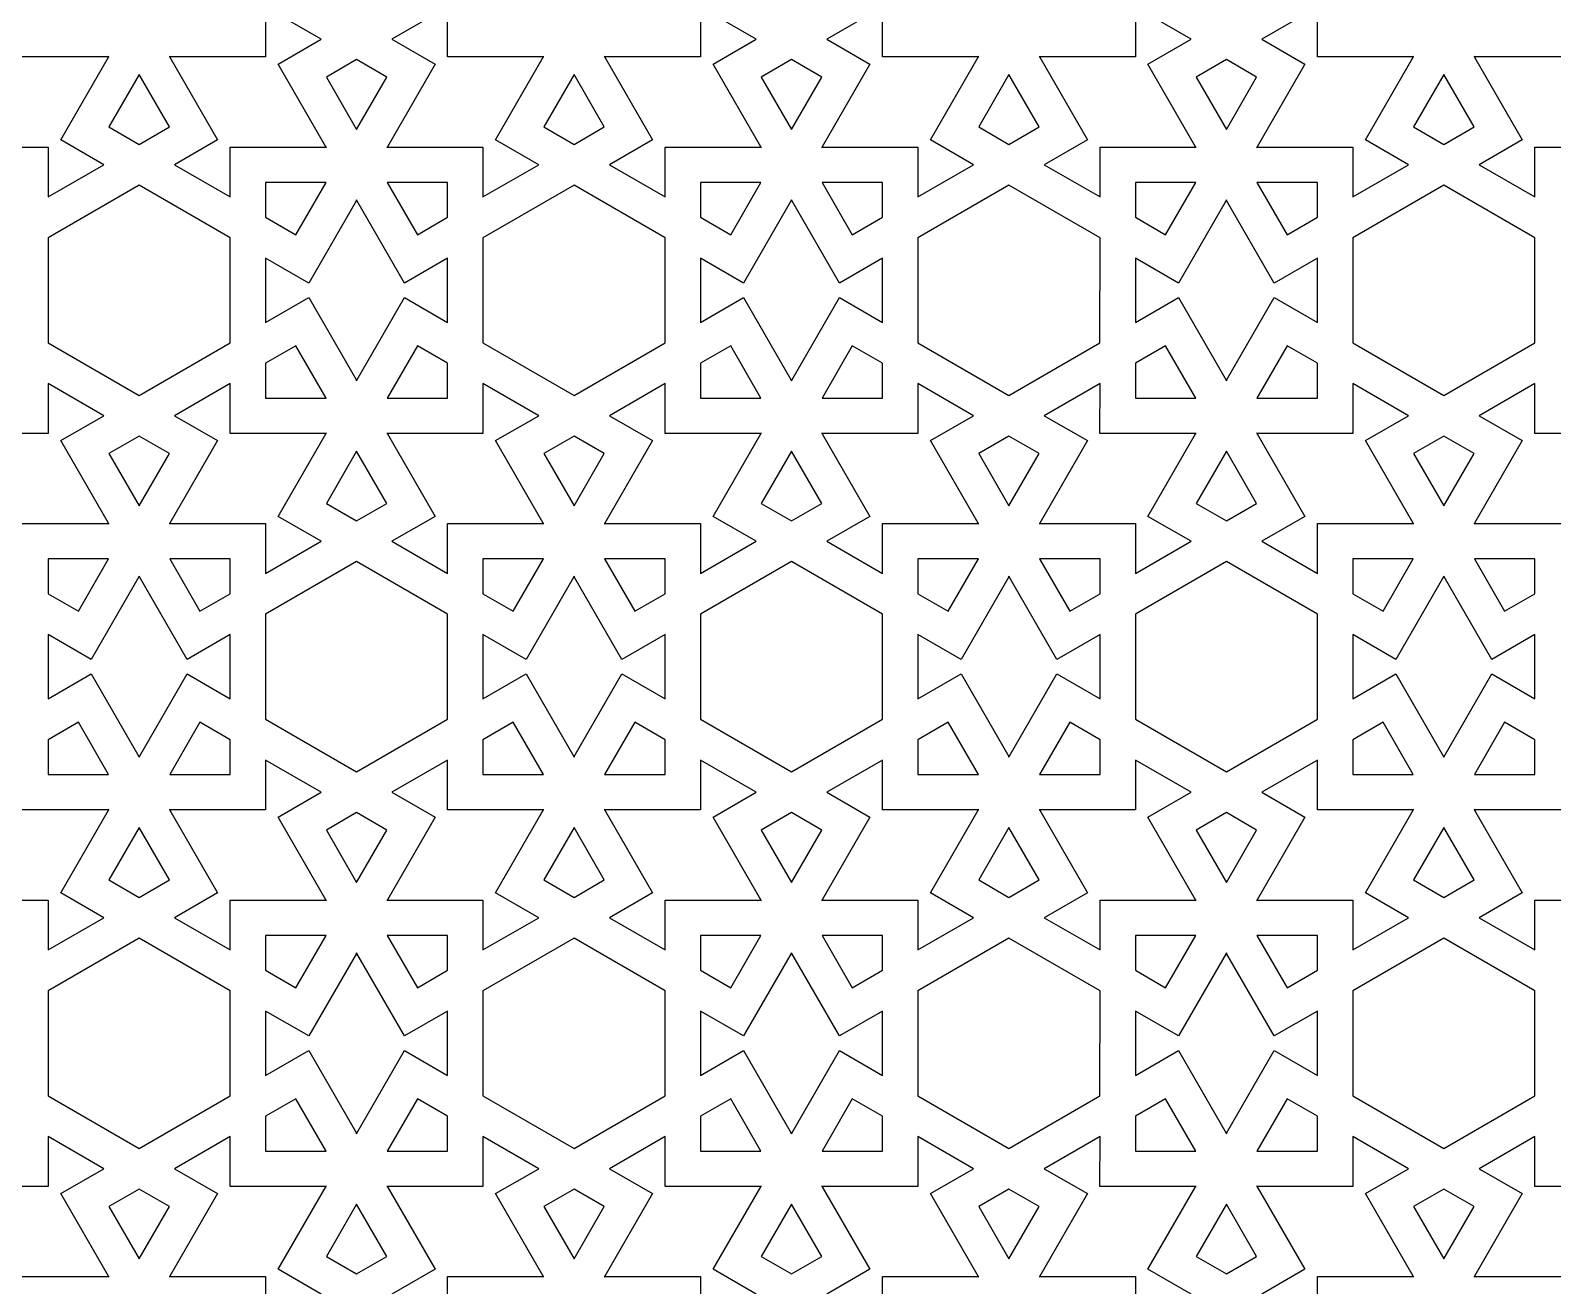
# Model space of a CAD drawing. Header units: metres. Extents: x -128 to 138, y -11 to 215.
# Drawn here: x -64 to 4.9, y 91.3 to 148.2 of the extents above; entities that cross this region are included whole.
import ezdxf

# ---------------------------------------------------------------- set-up
doc = ezdxf.new("R2010")
doc.units = ezdxf.units.M

msp = doc.modelspace()

# ---------------------------------------------------------------- linework, layer by layer
for p, q in [((-50.8302, 147.8), (-53.3532, 149.257)), ((-53.3532, 149.257), (-53.3532, 147)), ((-45.1072, 149.257), (-47.6302, 147.8)), ((-45.1072, 147), (-45.1072, 149.257)), ((-31.1381, 147.8), (-33.6611, 149.257)), ((-33.6611, 149.257), (-33.6611, 147)), ((-25.4151, 149.257), (-27.9381, 147.8)), ((-25.4151, 147), (-25.4151, 149.257)), ((-11.446, 147.8), (-13.969, 149.257)), ((-13.969, 149.257), (-13.969, 147)), ((-5.72299, 149.257), (-8.24602, 147.8)), ((-5.72301, 147), (-5.72299, 149.257)), ((-52.7845, 146.672), (-50.8302, 147.8)), ((-47.6302, 147.8), (-45.6759, 146.672)), ((-33.0924, 146.672), (-31.1381, 147.8)), ((-27.9381, 147.8), (-25.9838, 146.672)), ((-13.4003, 146.672), (-11.446, 147.8)), ((-8.24602, 147.8), (-6.2917, 146.672)), ((-60.4791, 147), (-64.7992, 147)), ((-62.6306, 143.244), (-60.4705, 146.985)), ((-60.4532, 147.015), (-60.4791, 147)), ((-60.4705, 146.985), (-60.4445, 147)), ((-60.4618, 147), (-60.4532, 147.015)), ((-60.4445, 147), (-60.4618, 147)), ((-57.6906, 147), (-57.7079, 147)), ((-57.7079, 147), (-57.682, 146.985)), ((-57.6733, 147), (-57.6993, 147.015)), ((-57.6993, 147.015), (-57.6906, 147)), ((-57.682, 146.985), (-55.5219, 143.244)), ((-53.3532, 147), (-57.6733, 147)), ((-49.2302, 146.876), (-50.5989, 146.086)), ((-47.8615, 146.086), (-49.2302, 146.876)), ((-40.787, 147), (-45.1072, 147)), ((-42.9385, 143.244), (-40.7784, 146.985)), ((-40.7611, 147.015), (-40.787, 147)), ((-40.7784, 146.985), (-40.7525, 147)), ((-40.7698, 147), (-40.7611, 147.015)), ((-40.7525, 147), (-40.7698, 147)), ((-37.9986, 147), (-38.0158, 147)), ((-38.0158, 147), (-37.9899, 146.985)), ((-37.9813, 147), (-38.0072, 147.015)), ((-38.0072, 147.015), (-37.9986, 147)), ((-37.9899, 146.985), (-35.8298, 143.244)), ((-33.6611, 147), (-37.9813, 147)), ((-29.5381, 146.876), (-30.9068, 146.086)), ((-28.1694, 146.086), (-29.5381, 146.876)), ((-21.095, 147), (-25.4151, 147)), ((-23.2464, 143.244), (-21.0863, 146.985)), ((-21.069, 147.015), (-21.095, 147)), ((-21.0863, 146.985), (-21.0604, 147)), ((-21.0777, 147), (-21.069, 147.015)), ((-21.0604, 147), (-21.0777, 147)), ((-18.3065, 147), (-18.3238, 147)), ((-18.3238, 147), (-18.2978, 146.985)), ((-18.2892, 147), (-18.3151, 147.015)), ((-18.3151, 147.015), (-18.3065, 147)), ((-18.2978, 146.985), (-16.1378, 143.244)), ((-13.969, 147), (-18.2892, 147)), ((-9.84601, 146.876), (-11.2147, 146.086)), ((-8.47734, 146.086), (-9.84601, 146.876)), ((-1.40288, 147), (-5.72301, 147)), ((-3.55431, 143.244), (-1.39424, 146.985)), ((-1.37695, 147.015), (-1.40288, 147)), ((-1.39424, 146.985), (-1.3683, 147)), ((-1.38559, 147), (-1.37695, 147.015)), ((-1.3683, 147), (-1.38559, 147)), ((1.3856, 147), (1.3683, 147)), ((1.3683, 147), (1.39427, 146.985)), ((1.40289, 147), (1.37697, 147.015)), ((1.37697, 147.015), (1.3856, 147)), ((1.39427, 146.985), (3.55431, 143.244)), ((5.72302, 147), (1.40289, 147)), ((-59.0762, 146.2), (-60.4449, 143.829)), ((-57.7076, 143.829), (-59.0762, 146.2)), ((-50.6245, 142.93), (-52.7845, 146.672)), ((-45.6759, 146.672), (-47.8359, 142.93)), ((-39.3841, 146.2), (-40.7528, 143.829)), ((-38.0155, 143.829), (-39.3841, 146.2)), ((-30.9324, 142.93), (-33.0924, 146.672)), ((-25.9838, 146.672), (-28.1438, 142.93)), ((-19.6921, 146.2), (-21.0608, 143.829)), ((-18.3234, 143.829), (-19.6921, 146.2)), ((-11.2403, 142.93), (-13.4003, 146.672)), ((-6.2917, 146.672), (-8.45175, 142.93)), ((0, 146.2), (-1.36868, 143.829)), ((1.36868, 143.829), (0, 146.2)), ((-50.5989, 146.086), (-49.2302, 143.715)), ((-49.2302, 143.715), (-47.8615, 146.086)), ((-30.9068, 146.086), (-29.5381, 143.715)), ((-29.5381, 143.715), (-28.1694, 146.086)), ((-11.2147, 146.086), (-9.84602, 143.715)), ((-9.84602, 143.715), (-8.47734, 146.086)), ((-60.4449, 143.829), (-59.0762, 143.039)), ((-59.0762, 143.039), (-57.7076, 143.829)), ((-40.7528, 143.829), (-39.3842, 143.039)), ((-39.3842, 143.039), (-38.0155, 143.829)), ((-21.0608, 143.829), (-19.6921, 143.039)), ((-19.6921, 143.039), (-18.3234, 143.829)), ((-1.36868, 143.829), (0, 143.039)), ((0, 143.039), (1.36868, 143.829)), ((-67.5194, 142.915), (-63.1992, 142.915)), ((-63.1992, 142.915), (-63.1992, 140.659)), ((-60.6762, 142.115), (-62.6306, 143.244)), ((-55.5219, 143.244), (-57.4762, 142.115)), ((-54.9532, 142.915), (-50.6331, 142.915)), ((-54.9532, 140.659), (-54.9532, 142.915)), ((-50.6331, 142.915), (-50.6071, 142.9)), ((-50.5985, 142.915), (-50.6245, 142.93)), ((-50.6071, 142.9), (-50.6158, 142.915)), ((-50.6158, 142.915), (-50.5985, 142.915)), ((-47.8359, 142.93), (-47.8619, 142.915)), ((-47.8619, 142.915), (-47.8446, 142.915)), ((-47.8446, 142.915), (-47.8532, 142.9)), ((-47.8532, 142.9), (-47.8273, 142.915)), ((-47.8273, 142.915), (-43.5072, 142.915)), ((-43.5072, 142.915), (-43.5072, 140.659)), ((-40.9842, 142.115), (-42.9385, 143.244)), ((-35.8298, 143.244), (-37.7841, 142.115)), ((-35.2611, 142.915), (-30.941, 142.915)), ((-35.2611, 140.659), (-35.2611, 142.915)), ((-30.941, 142.915), (-30.9151, 142.9)), ((-30.9064, 142.915), (-30.9324, 142.93)), ((-30.9151, 142.9), (-30.9237, 142.915)), ((-30.9237, 142.915), (-30.9064, 142.915)), ((-28.1438, 142.93), (-28.1698, 142.915)), ((-28.1698, 142.915), (-28.1525, 142.915)), ((-28.1525, 142.915), (-28.1611, 142.9)), ((-28.1611, 142.9), (-28.1352, 142.915)), ((-28.1352, 142.915), (-23.8151, 142.915)), ((-23.8151, 142.915), (-23.8151, 140.659)), ((-21.2921, 142.115), (-23.2464, 143.244)), ((-16.1378, 143.244), (-18.0921, 142.115)), ((-15.569, 142.915), (-11.2489, 142.915)), ((-15.569, 140.659), (-15.569, 142.915)), ((-11.2489, 142.915), (-11.223, 142.9)), ((-11.2143, 142.915), (-11.2403, 142.93)), ((-11.223, 142.9), (-11.2316, 142.915)), ((-11.2316, 142.915), (-11.2143, 142.915)), ((-8.45175, 142.93), (-8.47772, 142.915)), ((-8.47772, 142.915), (-8.46042, 142.915)), ((-8.46042, 142.915), (-8.46906, 142.9)), ((-8.46906, 142.9), (-8.44313, 142.915)), ((-8.44313, 142.915), (-4.12302, 142.915)), ((-4.12302, 142.915), (-4.12302, 140.659)), ((-1.59999, 142.115), (-3.55431, 143.244)), ((3.55431, 143.244), (1.59999, 142.115)), ((4.12302, 142.915), (8.44315, 142.915)), ((4.12302, 140.659), (4.12302, 142.915)), ((-63.1992, 140.659), (-60.6762, 142.115)), ((-57.4762, 142.115), (-54.9532, 140.659)), ((-43.5072, 140.659), (-40.9842, 142.115)), ((-37.7841, 142.115), (-35.2611, 140.659)), ((-23.8151, 140.659), (-21.2921, 142.115)), ((-18.0921, 142.115), (-15.569, 140.659)), ((-4.12302, 140.659), (-1.59999, 142.115)), ((1.59999, 142.115), (4.12302, 140.659)), ((-50.6158, 141.315), (-53.3532, 141.315)), ((-53.3532, 141.315), (-53.3532, 139.735)), ((-51.9845, 138.945), (-50.6158, 141.315)), ((-45.1072, 141.315), (-47.8445, 141.315)), ((-47.8445, 141.315), (-46.4759, 138.945)), ((-45.1072, 139.735), (-45.1072, 141.315)), ((-30.9238, 141.315), (-33.6611, 141.315)), ((-33.6611, 141.315), (-33.6611, 139.735)), ((-32.2924, 138.945), (-30.9238, 141.315)), ((-25.4151, 141.315), (-28.1525, 141.315)), ((-28.1525, 141.315), (-26.7838, 138.945)), ((-25.4151, 139.735), (-25.4151, 141.315)), ((-11.2317, 141.315), (-13.969, 141.315)), ((-13.969, 141.315), (-13.969, 139.735)), ((-12.6004, 138.945), (-11.2317, 141.315)), ((-5.72301, 141.315), (-8.46039, 141.315)), ((-8.46039, 141.315), (-7.09171, 138.945)), ((-5.72301, 139.735), (-5.72301, 141.315)), ((-59.0762, 141.192), (-63.1992, 138.811)), ((-54.9532, 138.811), (-59.0762, 141.192)), ((-39.3842, 141.192), (-43.5072, 138.811)), ((-35.2611, 138.811), (-39.3842, 141.192)), ((-19.6921, 141.192), (-23.8151, 138.811)), ((-15.569, 138.811), (-19.6921, 141.192)), ((0, 141.192), (-4.12302, 138.811)), ((4.12302, 138.811), (0, 141.192)), ((-49.2388, 140.5), (-51.3989, 136.759)), ((-49.2302, 140.515), (-49.2388, 140.53)), ((-49.2388, 140.53), (-49.2388, 140.5)), ((-49.2215, 140.53), (-49.2302, 140.515)), ((-49.2215, 140.5), (-49.2215, 140.53)), ((-47.0615, 136.759), (-49.2215, 140.5)), ((-29.5468, 140.5), (-31.7068, 136.759)), ((-29.5381, 140.515), (-29.5468, 140.53)), ((-29.5468, 140.53), (-29.5468, 140.5)), ((-29.5294, 140.53), (-29.5381, 140.515)), ((-29.5294, 140.5), (-29.5294, 140.53)), ((-27.3694, 136.759), (-29.5294, 140.5)), ((-9.85469, 140.5), (-12.0147, 136.759)), ((-9.84604, 140.515), (-9.85469, 140.53)), ((-9.85469, 140.53), (-9.85469, 140.5)), ((-9.83737, 140.53), (-9.84604, 140.515)), ((-9.83737, 140.5), (-9.83737, 140.53)), ((-7.67734, 136.759), (-9.83737, 140.5)), ((-53.3532, 139.735), (-51.9845, 138.945)), ((-46.4759, 138.945), (-45.1072, 139.735)), ((-33.6611, 139.735), (-32.2924, 138.945)), ((-26.7838, 138.945), (-25.4151, 139.735)), ((-13.969, 139.735), (-12.6004, 138.945)), ((-7.09171, 138.945), (-5.72301, 139.735)), ((-63.1992, 138.811), (-63.1993, 134.05)), ((-54.9532, 134.05), (-54.9532, 138.811)), ((-43.5072, 138.811), (-43.5072, 134.05)), ((-35.2611, 134.05), (-35.2611, 138.811)), ((-23.8151, 138.811), (-23.8151, 134.05)), ((-15.5691, 134.05), (-15.569, 138.811)), ((-4.12302, 138.811), (-4.12302, 134.05)), ((4.12302, 134.05), (4.12302, 138.811)), ((-51.3989, 136.759), (-53.3532, 137.887)), ((-53.3532, 137.887), (-53.3532, 134.974)), ((-45.1072, 137.887), (-47.0615, 136.759)), ((-45.1072, 134.974), (-45.1072, 137.887)), ((-31.7068, 136.759), (-33.6611, 137.887)), ((-33.6611, 137.887), (-33.6611, 134.974)), ((-25.4151, 137.887), (-27.3694, 136.759)), ((-25.4151, 134.974), (-25.4151, 137.887)), ((-12.0147, 136.759), (-13.9691, 137.887)), ((-13.9691, 137.887), (-13.969, 134.974)), ((-5.72302, 137.887), (-7.67734, 136.759)), ((-5.72301, 134.974), (-5.72302, 137.887)), ((-53.3532, 134.974), (-51.3989, 136.102)), ((-51.3989, 136.102), (-49.2388, 132.361)), ((-49.2215, 132.361), (-47.0615, 136.102)), ((-47.0615, 136.102), (-45.1072, 134.974)), ((-33.6611, 134.974), (-31.7068, 136.102)), ((-31.7068, 136.102), (-29.5468, 132.361)), ((-29.5295, 132.361), (-27.3694, 136.102)), ((-27.3694, 136.102), (-25.4151, 134.974)), ((-13.969, 134.974), (-12.0147, 136.102)), ((-12.0147, 136.102), (-9.85469, 132.361)), ((-9.83737, 132.361), (-7.67732, 136.102)), ((-7.67732, 136.102), (-5.72301, 134.974)), ((-63.1993, 134.05), (-59.0762, 131.67)), ((-59.0762, 131.67), (-54.9532, 134.05)), ((-51.9845, 133.917), (-53.3532, 133.127)), ((-50.6158, 131.546), (-51.9845, 133.917)), ((-46.4759, 133.917), (-47.8445, 131.546)), ((-45.1072, 133.127), (-46.4759, 133.917)), ((-43.5072, 134.05), (-39.3841, 131.67)), ((-39.3841, 131.67), (-35.2611, 134.05)), ((-32.2924, 133.917), (-33.6611, 133.127)), ((-30.9238, 131.546), (-32.2924, 133.917)), ((-26.7838, 133.917), (-28.1525, 131.546)), ((-25.4151, 133.127), (-26.7838, 133.917)), ((-23.8151, 134.05), (-19.6921, 131.67)), ((-19.6921, 131.67), (-15.5691, 134.05)), ((-12.6004, 133.917), (-13.9691, 133.127)), ((-11.2317, 131.546), (-12.6004, 133.917)), ((-7.09171, 133.917), (-8.46039, 131.546)), ((-5.72302, 133.127), (-7.09171, 133.917)), ((-4.12302, 134.05), (0, 131.67)), ((0, 131.67), (4.12302, 134.05)), ((-53.3532, 133.127), (-53.3532, 131.546)), ((-45.1072, 131.546), (-45.1072, 133.127)), ((-33.6611, 133.127), (-33.6611, 131.546)), ((-25.4151, 131.546), (-25.4151, 133.127)), ((-13.9691, 133.127), (-13.9691, 131.546)), ((-5.72302, 131.546), (-5.72302, 133.127)), ((-49.2388, 132.361), (-49.2388, 132.331)), ((-49.2388, 132.331), (-49.2302, 132.346)), ((-49.2302, 132.346), (-49.2215, 132.331)), ((-49.2215, 132.331), (-49.2215, 132.361)), ((-29.5468, 132.361), (-29.5468, 132.331)), ((-29.5468, 132.331), (-29.5381, 132.346)), ((-29.5381, 132.346), (-29.5295, 132.331)), ((-29.5295, 132.331), (-29.5295, 132.361)), ((-9.85469, 132.361), (-9.85469, 132.331)), ((-9.85469, 132.331), (-9.84602, 132.346)), ((-9.84602, 132.346), (-9.83737, 132.331)), ((-9.83737, 132.331), (-9.83737, 132.361)), ((-60.6762, 130.746), (-63.1993, 132.203)), ((-63.1993, 132.203), (-63.1993, 129.946)), ((-54.9532, 132.203), (-57.4762, 130.746)), ((-54.9532, 129.946), (-54.9532, 132.203)), ((-40.9841, 130.746), (-43.5072, 132.203)), ((-43.5072, 132.203), (-43.5072, 129.946)), ((-35.2611, 132.203), (-37.7841, 130.746)), ((-35.2611, 129.946), (-35.2611, 132.203)), ((-21.2921, 130.746), (-23.8151, 132.203)), ((-23.8151, 132.203), (-23.8151, 129.946)), ((-15.569, 132.203), (-18.0921, 130.746)), ((-15.5691, 129.946), (-15.569, 132.203)), ((-1.59999, 130.746), (-4.12302, 132.203)), ((-4.12302, 132.203), (-4.12302, 129.946)), ((4.12302, 132.203), (1.59999, 130.746)), ((4.12302, 129.946), (4.12302, 132.203)), ((-53.3532, 131.546), (-50.6158, 131.546)), ((-47.8445, 131.546), (-45.1072, 131.546)), ((-33.6611, 131.546), (-30.9238, 131.546)), ((-28.1525, 131.546), (-25.4151, 131.546)), ((-13.9691, 131.546), (-11.2317, 131.546)), ((-8.46039, 131.546), (-5.72302, 131.546)), ((-62.6306, 129.618), (-60.6762, 130.746)), ((-57.4762, 130.746), (-55.5219, 129.618)), ((-42.9385, 129.618), (-40.9841, 130.746)), ((-37.7841, 130.746), (-35.8298, 129.618)), ((-23.2464, 129.618), (-21.2921, 130.746)), ((-18.0921, 130.746), (-16.1378, 129.618)), ((-3.55431, 129.618), (-1.59999, 130.746)), ((1.59999, 130.746), (3.55431, 129.618)), ((-63.1993, 129.946), (-67.5194, 129.946)), ((-60.4705, 125.876), (-62.6306, 129.618)), ((-59.0762, 129.822), (-60.4449, 129.032)), ((-57.7076, 129.032), (-59.0762, 129.822)), ((-55.5219, 129.618), (-57.682, 125.876)), ((-50.633, 129.946), (-54.9532, 129.946)), ((-52.7845, 126.19), (-50.6244, 129.931)), ((-50.6071, 129.961), (-50.633, 129.946)), ((-50.6244, 129.931), (-50.5985, 129.946)), ((-50.6158, 129.946), (-50.6071, 129.961)), ((-50.5985, 129.946), (-50.6158, 129.946)), ((-47.8446, 129.946), (-47.8619, 129.946)), ((-47.8619, 129.946), (-47.8359, 129.931)), ((-47.8273, 129.946), (-47.8532, 129.961)), ((-47.8532, 129.961), (-47.8446, 129.946)), ((-47.8359, 129.931), (-45.6759, 126.19)), ((-43.5072, 129.946), (-47.8273, 129.946)), ((-40.7784, 125.876), (-42.9385, 129.618)), ((-39.3842, 129.822), (-40.7528, 129.032)), ((-38.0155, 129.032), (-39.3842, 129.822)), ((-35.8298, 129.618), (-37.9899, 125.876)), ((-30.941, 129.946), (-35.2611, 129.946)), ((-33.0924, 126.19), (-30.9323, 129.931)), ((-30.9151, 129.961), (-30.941, 129.946)), ((-30.9323, 129.931), (-30.9064, 129.946)), ((-30.9237, 129.946), (-30.9151, 129.961)), ((-30.9064, 129.946), (-30.9237, 129.946)), ((-28.1525, 129.946), (-28.1698, 129.946)), ((-28.1698, 129.946), (-28.1438, 129.931)), ((-28.1352, 129.946), (-28.1611, 129.961)), ((-28.1611, 129.961), (-28.1525, 129.946)), ((-28.1438, 129.931), (-25.9838, 126.19)), ((-23.8151, 129.946), (-28.1352, 129.946)), ((-21.0863, 125.876), (-23.2464, 129.618)), ((-19.6921, 129.822), (-21.0608, 129.032)), ((-18.3234, 129.032), (-19.6921, 129.822)), ((-16.1378, 129.618), (-18.2978, 125.876)), ((-11.2489, 129.946), (-15.5691, 129.946)), ((-13.4003, 126.19), (-11.2403, 129.931)), ((-11.223, 129.961), (-11.2489, 129.946)), ((-11.2403, 129.931), (-11.2144, 129.946)), ((-11.2316, 129.946), (-11.223, 129.961)), ((-11.2144, 129.946), (-11.2316, 129.946)), ((-8.4604, 129.946), (-8.47774, 129.946)), ((-8.47774, 129.946), (-8.45174, 129.931)), ((-8.44315, 129.946), (-8.46904, 129.961)), ((-8.46904, 129.961), (-8.4604, 129.946)), ((-8.45174, 129.931), (-6.2917, 126.19)), ((-4.12302, 129.946), (-8.44315, 129.946)), ((-1.39427, 125.876), (-3.55431, 129.618)), ((0, 129.822), (-1.36868, 129.032)), ((1.36868, 129.032), (0, 129.822)), ((3.55431, 129.618), (1.39423, 125.876)), ((8.44319, 129.946), (4.12302, 129.946)), ((-60.4449, 129.032), (-59.0762, 126.662)), ((-59.0762, 126.662), (-57.7076, 129.032)), ((-49.2302, 129.146), (-50.5989, 126.775)), ((-47.8615, 126.775), (-49.2302, 129.146)), ((-40.7528, 129.032), (-39.3842, 126.662)), ((-39.3842, 126.662), (-38.0155, 129.032)), ((-29.5381, 129.146), (-30.9068, 126.775)), ((-28.1694, 126.775), (-29.5381, 129.146)), ((-21.0608, 129.032), (-19.6921, 126.662)), ((-19.6921, 126.662), (-18.3234, 129.032)), ((-9.84601, 129.146), (-11.2147, 126.775)), ((-8.47733, 126.775), (-9.84601, 129.146)), ((-1.36868, 129.032), (0, 126.662)), ((0, 126.662), (1.36868, 129.032)), ((-50.8302, 125.061), (-52.7845, 126.19)), ((-50.5989, 126.775), (-49.2302, 125.985)), ((-49.2302, 125.985), (-47.8615, 126.775)), ((-45.6759, 126.19), (-47.6302, 125.061)), ((-31.1381, 125.061), (-33.0924, 126.19)), ((-30.9068, 126.775), (-29.5381, 125.985)), ((-29.5381, 125.985), (-28.1694, 126.775)), ((-25.9838, 126.19), (-27.9381, 125.061)), ((-11.446, 125.061), (-13.4003, 126.19)), ((-11.2147, 126.775), (-9.84602, 125.985)), ((-9.84602, 125.985), (-8.47733, 126.775)), ((-6.2917, 126.19), (-8.24602, 125.061)), ((-64.7992, 125.861), (-60.4791, 125.861)), ((-60.4791, 125.861), (-60.4532, 125.847)), ((-60.4445, 125.861), (-60.4705, 125.876)), ((-60.4532, 125.847), (-60.4618, 125.861)), ((-60.4618, 125.861), (-60.4445, 125.861)), ((-57.682, 125.876), (-57.7079, 125.861)), ((-57.7079, 125.861), (-57.6906, 125.861)), ((-57.6906, 125.861), (-57.6993, 125.847)), ((-57.6993, 125.847), (-57.6734, 125.861)), ((-57.6734, 125.861), (-53.3532, 125.861)), ((-53.3532, 125.861), (-53.3532, 123.605)), ((-45.1071, 125.861), (-40.787, 125.861)), ((-45.1071, 123.605), (-45.1071, 125.861)), ((-40.787, 125.861), (-40.7611, 125.847)), ((-40.7524, 125.861), (-40.7784, 125.876)), ((-40.7611, 125.847), (-40.7698, 125.861)), ((-40.7698, 125.861), (-40.7524, 125.861)), ((-37.9899, 125.876), (-38.0158, 125.861)), ((-38.0158, 125.861), (-37.9986, 125.861)), ((-37.9986, 125.861), (-38.0072, 125.847)), ((-38.0072, 125.847), (-37.9813, 125.861)), ((-37.9813, 125.861), (-33.6611, 125.861)), ((-33.6611, 125.861), (-33.6611, 123.605)), ((-25.4151, 125.861), (-21.0949, 125.861)), ((-25.4151, 123.605), (-25.4151, 125.861)), ((-21.0949, 125.861), (-21.069, 125.847)), ((-21.0603, 125.861), (-21.0863, 125.876)), ((-21.069, 125.847), (-21.0777, 125.861)), ((-21.0777, 125.861), (-21.0603, 125.861)), ((-18.2978, 125.876), (-18.3237, 125.861)), ((-18.3237, 125.861), (-18.3065, 125.861)), ((-18.3065, 125.861), (-18.3151, 125.847)), ((-18.3151, 125.847), (-18.2892, 125.861)), ((-18.2892, 125.861), (-13.969, 125.861)), ((-13.969, 125.861), (-13.969, 123.605)), ((-5.72299, 125.861), (-1.40286, 125.861)), ((-5.72299, 123.605), (-5.72299, 125.861)), ((-1.40286, 125.861), (-1.37697, 125.847)), ((-1.36827, 125.861), (-1.39427, 125.876)), ((-1.37697, 125.847), (-1.3856, 125.861)), ((-1.3856, 125.861), (-1.36827, 125.861)), ((1.39423, 125.876), (1.36832, 125.861)), ((1.36832, 125.861), (1.38559, 125.861)), ((1.38559, 125.861), (1.37695, 125.847)), ((1.37695, 125.847), (1.40285, 125.861)), ((1.40285, 125.861), (5.72302, 125.861)), ((-53.3532, 123.605), (-50.8302, 125.061)), ((-47.6302, 125.061), (-45.1071, 123.605)), ((-33.6611, 123.605), (-31.1381, 125.061)), ((-27.9381, 125.061), (-25.4151, 123.605)), ((-13.969, 123.605), (-11.446, 125.061)), ((-8.24602, 125.061), (-5.72299, 123.605)), ((-60.4619, 124.261), (-63.1992, 124.261)), ((-63.1992, 124.261), (-63.1992, 122.681)), ((-61.8306, 121.891), (-60.4619, 124.261)), ((-54.9532, 124.261), (-57.6906, 124.261)), ((-57.6906, 124.261), (-56.3219, 121.891)), ((-54.9532, 122.681), (-54.9532, 124.261)), ((-49.2302, 124.138), (-53.3532, 121.757)), ((-45.1071, 121.757), (-49.2302, 124.138)), ((-40.7698, 124.261), (-43.5072, 124.261)), ((-43.5072, 124.261), (-43.5072, 122.681)), ((-42.1385, 121.891), (-40.7698, 124.261)), ((-35.2611, 124.261), (-37.9985, 124.261)), ((-37.9985, 124.261), (-36.6298, 121.891)), ((-35.2611, 122.681), (-35.2611, 124.261)), ((-29.5381, 124.138), (-33.6611, 121.757)), ((-25.4151, 121.757), (-29.5381, 124.138)), ((-21.0777, 124.261), (-23.8151, 124.261)), ((-23.8151, 124.261), (-23.8151, 122.681)), ((-22.4464, 121.891), (-21.0777, 124.261)), ((-15.569, 124.261), (-18.3064, 124.261)), ((-18.3064, 124.261), (-16.9377, 121.891)), ((-15.569, 122.681), (-15.569, 124.261)), ((-9.84604, 124.138), (-13.969, 121.757)), ((-5.72299, 121.757), (-9.84604, 124.138)), ((-1.38562, 124.261), (-4.12299, 124.261)), ((-4.12299, 124.261), (-4.12299, 122.681)), ((-2.7543, 121.891), (-1.38562, 124.261)), ((4.12303, 124.261), (1.38565, 124.261)), ((1.38565, 124.261), (2.75433, 121.891)), ((4.12303, 122.681), (4.12303, 124.261)), ((-59.0849, 123.447), (-61.2449, 119.705)), ((-59.0762, 123.462), (-59.0849, 123.476)), ((-59.0849, 123.476), (-59.0849, 123.447)), ((-59.0676, 123.477), (-59.0762, 123.462)), ((-59.0676, 123.446), (-59.0676, 123.477)), ((-56.9075, 119.705), (-59.0676, 123.446)), ((-39.3928, 123.447), (-41.5528, 119.705)), ((-39.3841, 123.462), (-39.3928, 123.476)), ((-39.3928, 123.476), (-39.3928, 123.447)), ((-39.3755, 123.477), (-39.3841, 123.462)), ((-39.3755, 123.446), (-39.3755, 123.477)), ((-37.2154, 119.705), (-39.3755, 123.446)), ((-19.7007, 123.447), (-21.8608, 119.705)), ((-19.6921, 123.462), (-19.7007, 123.476)), ((-19.7007, 123.476), (-19.7007, 123.447)), ((-19.6834, 123.477), (-19.6921, 123.462)), ((-19.6834, 123.446), (-19.6834, 123.477)), ((-17.5234, 119.705), (-19.6834, 123.446)), ((-0.00864, 123.447), (-2.16869, 119.705)), ((0, 123.462), (-0.00864, 123.476)), ((-0.00864, 123.476), (-0.00864, 123.447)), ((0.00867, 123.477), (0, 123.462)), ((0.00867, 123.446), (0.00867, 123.477)), ((2.1687, 119.705), (0.00867, 123.446)), ((-63.1992, 122.681), (-61.8306, 121.891)), ((-56.3219, 121.891), (-54.9532, 122.681)), ((-43.5072, 122.681), (-42.1385, 121.891)), ((-36.6298, 121.891), (-35.2611, 122.681)), ((-23.8151, 122.681), (-22.4464, 121.891)), ((-16.9377, 121.891), (-15.569, 122.681)), ((-4.12299, 122.681), (-2.7543, 121.891)), ((2.75433, 121.891), (4.12303, 122.681)), ((-53.3532, 121.757), (-53.3532, 116.996)), ((-45.1072, 116.996), (-45.1071, 121.757)), ((-33.6611, 121.757), (-33.6611, 116.996)), ((-25.4151, 116.996), (-25.4151, 121.757)), ((-13.969, 121.757), (-13.969, 116.996)), ((-5.72301, 116.996), (-5.72299, 121.757)), ((-61.2449, 119.705), (-63.1992, 120.834)), ((-63.1992, 120.834), (-63.1992, 117.92)), ((-54.9532, 120.834), (-56.9075, 119.705)), ((-54.9532, 117.92), (-54.9532, 120.834)), ((-41.5528, 119.705), (-43.5072, 120.834)), ((-43.5072, 120.834), (-43.5072, 117.92)), ((-35.2611, 120.834), (-37.2154, 119.705)), ((-35.2611, 117.92), (-35.2611, 120.834)), ((-21.8608, 119.705), (-23.8151, 120.834)), ((-23.8151, 120.834), (-23.8151, 117.92)), ((-15.569, 120.834), (-17.5234, 119.705)), ((-15.569, 117.92), (-15.569, 120.834)), ((-2.16869, 119.705), (-4.123, 120.834)), ((-4.123, 120.834), (-4.12299, 117.92)), ((4.12302, 120.834), (2.1687, 119.705)), ((4.12303, 117.92), (4.12302, 120.834)), ((-63.1992, 117.92), (-61.2449, 119.049)), ((-61.2449, 119.049), (-59.0849, 115.307)), ((-59.0676, 115.307), (-56.9075, 119.049)), ((-56.9075, 119.049), (-54.9532, 117.92)), ((-43.5072, 117.92), (-41.5528, 119.049)), ((-41.5528, 119.049), (-39.3928, 115.307)), ((-39.3755, 115.307), (-37.2154, 119.049)), ((-37.2154, 119.049), (-35.2611, 117.92)), ((-23.8151, 117.92), (-21.8607, 119.049)), ((-21.8607, 119.049), (-19.7007, 115.307)), ((-19.6834, 115.307), (-17.5233, 119.049)), ((-17.5233, 119.049), (-15.569, 117.92)), ((-4.12299, 117.92), (-2.16867, 119.049)), ((-2.16867, 119.049), (-0.00864, 115.307)), ((0.00867, 115.307), (2.16872, 119.049)), ((2.16872, 119.049), (4.12303, 117.92)), ((-61.8306, 116.863), (-63.1992, 116.073)), ((-60.4619, 114.492), (-61.8306, 116.863)), ((-56.3219, 116.863), (-57.6906, 114.492)), ((-54.9532, 116.073), (-56.3219, 116.863)), ((-53.3532, 116.996), (-49.2302, 114.616)), ((-49.2302, 114.616), (-45.1072, 116.996)), ((-42.1385, 116.863), (-43.5072, 116.073)), ((-40.7698, 114.492), (-42.1385, 116.863)), ((-36.6298, 116.863), (-37.9985, 114.492)), ((-35.2611, 116.073), (-36.6298, 116.863)), ((-33.6611, 116.996), (-29.5381, 114.616)), ((-29.5381, 114.616), (-25.4151, 116.996)), ((-22.4464, 116.863), (-23.8151, 116.073)), ((-21.0777, 114.492), (-22.4464, 116.863)), ((-16.9377, 116.863), (-18.3064, 114.492)), ((-15.569, 116.073), (-16.9377, 116.863)), ((-13.969, 116.996), (-9.84601, 114.616)), ((-9.84601, 114.616), (-5.72301, 116.996)), ((-2.7543, 116.863), (-4.123, 116.073)), ((-1.38562, 114.492), (-2.7543, 116.863)), ((2.75433, 116.863), (1.38565, 114.492)), ((4.12302, 116.073), (2.75433, 116.863)), ((-63.1992, 116.073), (-63.1992, 114.492)), ((-54.9532, 114.492), (-54.9532, 116.073)), ((-43.5072, 116.073), (-43.5072, 114.492)), ((-35.2611, 114.492), (-35.2611, 116.073)), ((-23.8151, 116.073), (-23.8151, 114.492)), ((-15.569, 114.492), (-15.569, 116.073)), ((-4.123, 116.073), (-4.123, 114.492)), ((4.12302, 114.492), (4.12302, 116.073)), ((-59.0849, 115.307), (-59.0849, 115.277)), ((-59.0849, 115.277), (-59.0762, 115.292)), ((-59.0762, 115.292), (-59.0676, 115.277)), ((-59.0676, 115.277), (-59.0676, 115.307)), ((-50.8302, 113.692), (-53.3532, 115.149)), ((-53.3532, 115.149), (-53.3532, 112.892)), ((-45.1072, 115.149), (-47.6302, 113.692)), ((-45.1072, 112.892), (-45.1072, 115.149)), ((-39.3928, 115.307), (-39.3928, 115.277)), ((-39.3928, 115.277), (-39.3841, 115.292)), ((-39.3841, 115.292), (-39.3755, 115.277)), ((-39.3755, 115.277), (-39.3755, 115.307)), ((-31.1381, 113.692), (-33.6611, 115.149)), ((-33.6611, 115.149), (-33.6611, 112.892)), ((-25.4151, 115.149), (-27.9381, 113.692)), ((-25.4151, 112.892), (-25.4151, 115.149)), ((-19.7007, 115.307), (-19.7007, 115.277)), ((-19.7007, 115.277), (-19.692, 115.292)), ((-19.692, 115.292), (-19.6834, 115.277)), ((-19.6834, 115.277), (-19.6834, 115.307)), ((-11.446, 113.692), (-13.969, 115.149)), ((-13.969, 115.149), (-13.969, 112.892)), ((-5.72299, 115.149), (-8.24602, 113.692)), ((-5.72301, 112.892), (-5.72299, 115.149)), ((-0.00864, 115.307), (-0.00864, 115.277)), ((-0.00864, 115.277), (0.00002, 115.292)), ((0.00002, 115.292), (0.00867, 115.277)), ((0.00867, 115.277), (0.00867, 115.307)), ((-63.1992, 114.492), (-60.4619, 114.492)), ((-57.6906, 114.492), (-54.9532, 114.492)), ((-43.5072, 114.492), (-40.7698, 114.492)), ((-37.9985, 114.492), (-35.2611, 114.492)), ((-23.8151, 114.492), (-21.0777, 114.492)), ((-18.3064, 114.492), (-15.569, 114.492)), ((-4.123, 114.492), (-1.38562, 114.492)), ((1.38565, 114.492), (4.12302, 114.492)), ((-52.7845, 112.564), (-50.8302, 113.692)), ((-47.6302, 113.692), (-45.6759, 112.564)), ((-33.0924, 112.564), (-31.1381, 113.692)), ((-27.9381, 113.692), (-25.9838, 112.564)), ((-13.4003, 112.564), (-11.446, 113.692)), ((-8.24602, 113.692), (-6.2917, 112.564)), ((-60.4791, 112.892), (-64.7992, 112.892)), ((-62.6306, 109.136), (-60.4705, 112.877)), ((-60.4532, 112.907), (-60.4791, 112.892)), ((-60.4705, 112.877), (-60.4445, 112.892)), ((-60.4618, 112.892), (-60.4532, 112.907)), ((-60.4445, 112.892), (-60.4618, 112.892)), ((-57.6906, 112.892), (-57.7079, 112.892)), ((-57.7079, 112.892), (-57.682, 112.877)), ((-57.6733, 112.892), (-57.6993, 112.907)), ((-57.6993, 112.907), (-57.6906, 112.892)), ((-57.682, 112.877), (-55.5219, 109.136)), ((-53.3532, 112.892), (-57.6733, 112.892)), ((-50.6245, 108.823), (-52.7845, 112.564)), ((-49.2302, 112.769), (-50.5989, 111.978)), ((-47.8615, 111.978), (-49.2302, 112.769)), ((-45.6759, 112.564), (-47.8359, 108.823)), ((-40.787, 112.892), (-45.1072, 112.892)), ((-42.9385, 109.136), (-40.7784, 112.877)), ((-40.7611, 112.907), (-40.787, 112.892)), ((-40.7784, 112.877), (-40.7525, 112.892)), ((-40.7698, 112.892), (-40.7611, 112.907)), ((-40.7525, 112.892), (-40.7698, 112.892)), ((-37.9986, 112.892), (-38.0158, 112.892)), ((-38.0158, 112.892), (-37.9899, 112.877)), ((-37.9813, 112.892), (-38.0072, 112.907)), ((-38.0072, 112.907), (-37.9986, 112.892)), ((-37.9899, 112.877), (-35.8298, 109.136)), ((-33.6611, 112.892), (-37.9813, 112.892)), ((-30.9324, 108.823), (-33.0924, 112.564)), ((-29.5381, 112.769), (-30.9068, 111.978)), ((-28.1694, 111.978), (-29.5381, 112.769)), ((-25.9838, 112.564), (-28.1438, 108.823)), ((-21.095, 112.892), (-25.4151, 112.892)), ((-23.2464, 109.136), (-21.0863, 112.877)), ((-21.069, 112.907), (-21.095, 112.892)), ((-21.0863, 112.877), (-21.0604, 112.892)), ((-21.0777, 112.892), (-21.069, 112.907)), ((-21.0604, 112.892), (-21.0777, 112.892)), ((-18.3065, 112.892), (-18.3238, 112.892)), ((-18.3238, 112.892), (-18.2978, 112.877)), ((-18.2892, 112.892), (-18.3151, 112.907)), ((-18.3151, 112.907), (-18.3065, 112.892)), ((-18.2978, 112.877), (-16.1378, 109.136)), ((-13.969, 112.892), (-18.2892, 112.892)), ((-11.2403, 108.823), (-13.4003, 112.564)), ((-9.84601, 112.769), (-11.2147, 111.978)), ((-8.47734, 111.978), (-9.84601, 112.769)), ((-6.2917, 112.564), (-8.45175, 108.823)), ((-1.40288, 112.892), (-5.72301, 112.892)), ((-3.55431, 109.136), (-1.39424, 112.877)), ((-1.37695, 112.907), (-1.40288, 112.892)), ((-1.39424, 112.877), (-1.3683, 112.892)), ((-1.38559, 112.892), (-1.37695, 112.907)), ((-1.3683, 112.892), (-1.38559, 112.892)), ((1.3856, 112.892), (1.3683, 112.892)), ((1.3683, 112.892), (1.39427, 112.877)), ((1.40289, 112.892), (1.37697, 112.907)), ((1.37697, 112.907), (1.3856, 112.892)), ((1.39427, 112.877), (3.55431, 109.136)), ((5.72302, 112.892), (1.40289, 112.892)), ((-59.0762, 112.092), (-60.4449, 109.722)), ((-57.7076, 109.722), (-59.0762, 112.092)), ((-50.5989, 111.978), (-49.2302, 109.608)), ((-49.2302, 109.608), (-47.8615, 111.978)), ((-39.3841, 112.092), (-40.7528, 109.722)), ((-38.0155, 109.722), (-39.3841, 112.092)), ((-30.9068, 111.978), (-29.5381, 109.608)), ((-29.5381, 109.608), (-28.1694, 111.978)), ((-19.6921, 112.092), (-21.0608, 109.722)), ((-18.3234, 109.722), (-19.6921, 112.092)), ((-11.2147, 111.978), (-9.84602, 109.608)), ((-9.84602, 109.608), (-8.47734, 111.978)), ((0, 112.092), (-1.36868, 109.722)), ((1.36868, 109.722), (0, 112.092)), ((-60.4449, 109.722), (-59.0762, 108.931)), ((-59.0762, 108.931), (-57.7076, 109.722)), ((-40.7528, 109.722), (-39.3842, 108.931)), ((-39.3842, 108.931), (-38.0155, 109.722)), ((-21.0608, 109.722), (-19.6921, 108.931)), ((-19.6921, 108.931), (-18.3234, 109.722)), ((-1.36868, 109.722), (0, 108.931)), ((0, 108.931), (1.36868, 109.722)), ((-60.6762, 108.008), (-62.6306, 109.136)), ((-55.5219, 109.136), (-57.4762, 108.008)), ((-40.9842, 108.008), (-42.9385, 109.136)), ((-35.8298, 109.136), (-37.7841, 108.008)), ((-21.2921, 108.008), (-23.2464, 109.136)), ((-16.1378, 109.136), (-18.0921, 108.008)), ((-1.59999, 108.008), (-3.55431, 109.136)), ((3.55431, 109.136), (1.59999, 108.008)), ((-67.5194, 108.808), (-63.1992, 108.808)), ((-63.1992, 108.808), (-63.1992, 106.551)), ((-54.9532, 108.808), (-50.6331, 108.808)), ((-54.9532, 106.551), (-54.9532, 108.808)), ((-50.6331, 108.808), (-50.6071, 108.793)), ((-50.5985, 108.808), (-50.6245, 108.823)), ((-50.6071, 108.793), (-50.6158, 108.808)), ((-50.6158, 108.808), (-50.5985, 108.808)), ((-47.8359, 108.823), (-47.8619, 108.808)), ((-47.8619, 108.808), (-47.8446, 108.808)), ((-47.8446, 108.808), (-47.8532, 108.793)), ((-47.8532, 108.793), (-47.8273, 108.808)), ((-47.8273, 108.808), (-43.5072, 108.808)), ((-43.5072, 108.808), (-43.5072, 106.551)), ((-35.2611, 108.808), (-30.941, 108.808)), ((-35.2611, 106.551), (-35.2611, 108.808)), ((-30.941, 108.808), (-30.9151, 108.793)), ((-30.9064, 108.808), (-30.9324, 108.823)), ((-30.9151, 108.793), (-30.9237, 108.808)), ((-30.9237, 108.808), (-30.9064, 108.808)), ((-28.1438, 108.823), (-28.1698, 108.808)), ((-28.1698, 108.808), (-28.1525, 108.808)), ((-28.1525, 108.808), (-28.1611, 108.793)), ((-28.1611, 108.793), (-28.1352, 108.808)), ((-28.1352, 108.808), (-23.8151, 108.808)), ((-23.8151, 108.808), (-23.8151, 106.551)), ((-15.569, 108.808), (-11.2489, 108.808)), ((-15.569, 106.551), (-15.569, 108.808)), ((-11.2489, 108.808), (-11.223, 108.793)), ((-11.2143, 108.808), (-11.2403, 108.823)), ((-11.223, 108.793), (-11.2316, 108.808)), ((-11.2316, 108.808), (-11.2143, 108.808)), ((-8.45175, 108.823), (-8.47772, 108.808)), ((-8.47772, 108.808), (-8.46042, 108.808)), ((-8.46042, 108.808), (-8.46906, 108.793)), ((-8.46906, 108.793), (-8.44313, 108.808)), ((-8.44313, 108.808), (-4.12302, 108.808)), ((-4.12302, 108.808), (-4.12302, 106.551)), ((4.12302, 108.808), (8.44315, 108.808)), ((4.12302, 106.551), (4.12302, 108.808)), ((-63.1992, 106.551), (-60.6762, 108.008)), ((-57.4762, 108.008), (-54.9532, 106.551)), ((-43.5072, 106.551), (-40.9842, 108.008)), ((-37.7841, 108.008), (-35.2611, 106.551)), ((-23.8151, 106.551), (-21.2921, 108.008)), ((-18.0921, 108.008), (-15.569, 106.551)), ((-4.12302, 106.551), (-1.59999, 108.008)), ((1.59999, 108.008), (4.12302, 106.551)), ((-59.0762, 107.084), (-63.1992, 104.703)), ((-54.9532, 104.703), (-59.0762, 107.084)), ((-50.6158, 107.208), (-53.3532, 107.208)), ((-53.3532, 107.208), (-53.3532, 105.627)), ((-51.9845, 104.837), (-50.6158, 107.208)), ((-45.1072, 107.208), (-47.8445, 107.208)), ((-47.8445, 107.208), (-46.4759, 104.837)), ((-45.1072, 105.627), (-45.1072, 107.208)), ((-39.3842, 107.084), (-43.5072, 104.703)), ((-35.2611, 104.703), (-39.3842, 107.084)), ((-30.9238, 107.208), (-33.6611, 107.208)), ((-33.6611, 107.208), (-33.6611, 105.627)), ((-32.2924, 104.837), (-30.9238, 107.208)), ((-25.4151, 107.208), (-28.1525, 107.208)), ((-28.1525, 107.208), (-26.7838, 104.837)), ((-25.4151, 105.627), (-25.4151, 107.208)), ((-19.6921, 107.084), (-23.8151, 104.703)), ((-15.569, 104.703), (-19.6921, 107.084)), ((-11.2317, 107.208), (-13.969, 107.208)), ((-13.969, 107.208), (-13.969, 105.627)), ((-12.6004, 104.837), (-11.2317, 107.208)), ((-5.72301, 107.208), (-8.46039, 107.208)), ((-8.46039, 107.208), (-7.09171, 104.837)), ((-5.72301, 105.627), (-5.72301, 107.208)), ((0, 107.084), (-4.12302, 104.703)), ((4.12302, 104.703), (0, 107.084)), ((-49.2388, 106.393), (-51.3989, 102.651)), ((-49.2302, 106.408), (-49.2388, 106.423)), ((-49.2388, 106.423), (-49.2388, 106.393)), ((-49.2215, 106.423), (-49.2302, 106.408)), ((-49.2215, 106.393), (-49.2215, 106.423)), ((-47.0615, 102.651), (-49.2215, 106.393)), ((-29.5468, 106.393), (-31.7068, 102.651)), ((-29.5381, 106.408), (-29.5468, 106.423)), ((-29.5468, 106.423), (-29.5468, 106.393)), ((-29.5294, 106.423), (-29.5381, 106.408)), ((-29.5294, 106.393), (-29.5294, 106.423)), ((-27.3694, 102.651), (-29.5294, 106.393)), ((-9.85469, 106.393), (-12.0147, 102.651)), ((-9.84604, 106.408), (-9.85469, 106.423)), ((-9.85469, 106.423), (-9.85469, 106.393)), ((-9.83737, 106.423), (-9.84604, 106.408)), ((-9.83737, 106.393), (-9.83737, 106.423)), ((-7.67734, 102.651), (-9.83737, 106.393)), ((-53.3532, 105.627), (-51.9845, 104.837)), ((-46.4759, 104.837), (-45.1072, 105.627)), ((-33.6611, 105.627), (-32.2924, 104.837)), ((-26.7838, 104.837), (-25.4151, 105.627)), ((-13.969, 105.627), (-12.6004, 104.837)), ((-7.09171, 104.837), (-5.72301, 105.627)), ((-63.1992, 104.703), (-63.1993, 99.9426)), ((-54.9532, 99.9426), (-54.9532, 104.703)), ((-43.5072, 104.703), (-43.5072, 99.9426)), ((-35.2611, 99.9426), (-35.2611, 104.703)), ((-23.8151, 104.703), (-23.8151, 99.9426)), ((-15.5691, 99.9426), (-15.569, 104.703)), ((-4.12302, 104.703), (-4.12302, 99.9426)), ((4.12302, 99.9426), (4.12302, 104.703)), ((-51.3989, 102.651), (-53.3532, 103.78)), ((-53.3532, 103.78), (-53.3532, 100.866)), ((-45.1072, 103.78), (-47.0615, 102.651)), ((-45.1072, 100.866), (-45.1072, 103.78)), ((-31.7068, 102.651), (-33.6611, 103.78)), ((-33.6611, 103.78), (-33.6611, 100.866)), ((-25.4151, 103.78), (-27.3694, 102.651)), ((-25.4151, 100.866), (-25.4151, 103.78)), ((-12.0147, 102.651), (-13.9691, 103.78)), ((-13.9691, 103.78), (-13.969, 100.866)), ((-5.72302, 103.78), (-7.67734, 102.651)), ((-5.72301, 100.866), (-5.72302, 103.78)), ((-53.3532, 100.866), (-51.3989, 101.995)), ((-51.3989, 101.995), (-49.2388, 98.2534)), ((-49.2215, 98.2534), (-47.0615, 101.995)), ((-47.0615, 101.995), (-45.1072, 100.866)), ((-33.6611, 100.866), (-31.7068, 101.995)), ((-31.7068, 101.995), (-29.5468, 98.2534)), ((-29.5295, 98.2534), (-27.3694, 101.995)), ((-27.3694, 101.995), (-25.4151, 100.866)), ((-13.969, 100.866), (-12.0147, 101.995)), ((-12.0147, 101.995), (-9.85469, 98.2534)), ((-9.83737, 98.2534), (-7.67732, 101.995)), ((-7.67732, 101.995), (-5.72301, 100.866)), ((-63.1993, 99.9426), (-59.0762, 97.5622)), ((-59.0762, 97.5622), (-54.9532, 99.9426)), ((-43.5072, 99.9426), (-39.3841, 97.5622)), ((-39.3841, 97.5622), (-35.2611, 99.9426)), ((-23.8151, 99.9426), (-19.6921, 97.5622)), ((-19.6921, 97.5622), (-15.5691, 99.9426)), ((-4.12302, 99.9426), (0, 97.5622)), ((0, 97.5622), (4.12302, 99.9426)), ((-51.9845, 99.8091), (-53.3532, 99.0189)), ((-50.6158, 97.4384), (-51.9845, 99.8091)), ((-46.4759, 99.8091), (-47.8445, 97.4384)), ((-45.1072, 99.0189), (-46.4759, 99.8091)), ((-32.2924, 99.8091), (-33.6611, 99.0189)), ((-30.9238, 97.4384), (-32.2924, 99.8091)), ((-26.7838, 99.8091), (-28.1525, 97.4384)), ((-25.4151, 99.0189), (-26.7838, 99.8091)), ((-12.6004, 99.8091), (-13.9691, 99.0189)), ((-11.2317, 97.4384), (-12.6004, 99.8091)), ((-7.09171, 99.8091), (-8.46039, 97.4384)), ((-5.72302, 99.0189), (-7.09171, 99.8091)), ((-53.3532, 99.0189), (-53.3532, 97.4384)), ((-45.1072, 97.4384), (-45.1072, 99.0189)), ((-33.6611, 99.0189), (-33.6611, 97.4384)), ((-25.4151, 97.4384), (-25.4151, 99.0189)), ((-13.9691, 99.0189), (-13.9691, 97.4384)), ((-5.72302, 97.4384), (-5.72302, 99.0189)), ((-60.6762, 96.6384), (-63.1993, 98.0951)), ((-63.1993, 98.0951), (-63.1993, 95.8385)), ((-54.9532, 98.0951), (-57.4762, 96.6384)), ((-54.9532, 95.8385), (-54.9532, 98.0951)), ((-49.2388, 98.2534), (-49.2388, 98.2234)), ((-49.2388, 98.2234), (-49.2302, 98.2384)), ((-49.2302, 98.2384), (-49.2215, 98.2234)), ((-49.2215, 98.2234), (-49.2215, 98.2534)), ((-40.9841, 96.6384), (-43.5072, 98.0951)), ((-43.5072, 98.0951), (-43.5072, 95.8385)), ((-35.2611, 98.0951), (-37.7841, 96.6384)), ((-35.2611, 95.8385), (-35.2611, 98.0951)), ((-29.5468, 98.2534), (-29.5468, 98.2234)), ((-29.5468, 98.2234), (-29.5381, 98.2384)), ((-29.5381, 98.2384), (-29.5295, 98.2234)), ((-29.5295, 98.2234), (-29.5295, 98.2534)), ((-21.2921, 96.6384), (-23.8151, 98.0951)), ((-23.8151, 98.0951), (-23.8151, 95.8385)), ((-15.569, 98.0951), (-18.0921, 96.6384)), ((-15.5691, 95.8385), (-15.569, 98.0951)), ((-9.85469, 98.2534), (-9.85469, 98.2234)), ((-9.85469, 98.2234), (-9.84602, 98.2384)), ((-9.84602, 98.2384), (-9.83737, 98.2234)), ((-9.83737, 98.2234), (-9.83737, 98.2534)), ((-1.59999, 96.6384), (-4.12302, 98.0951)), ((-4.12302, 98.0951), (-4.12302, 95.8385)), ((4.12302, 98.0951), (1.59999, 96.6384)), ((4.12302, 95.8385), (4.12302, 98.0951)), ((-53.3532, 97.4384), (-50.6158, 97.4384)), ((-47.8445, 97.4384), (-45.1072, 97.4384)), ((-33.6611, 97.4384), (-30.9238, 97.4384)), ((-28.1525, 97.4384), (-25.4151, 97.4384)), ((-13.9691, 97.4384), (-11.2317, 97.4384)), ((-8.46039, 97.4384), (-5.72302, 97.4384)), ((-62.6306, 95.5101), (-60.6762, 96.6384)), ((-57.4762, 96.6384), (-55.5219, 95.5101)), ((-42.9385, 95.5101), (-40.9841, 96.6384)), ((-37.7841, 96.6384), (-35.8298, 95.5101)), ((-23.2464, 95.5101), (-21.2921, 96.6384)), ((-18.0921, 96.6384), (-16.1378, 95.5101)), ((-3.55431, 95.5101), (-1.59999, 96.6384)), ((1.59999, 96.6384), (3.55431, 95.5101)), ((-63.1993, 95.8385), (-67.5194, 95.8385)), ((-50.633, 95.8385), (-54.9532, 95.8385)), ((-52.7845, 92.0821), (-50.6244, 95.8235)), ((-50.6071, 95.8534), (-50.633, 95.8385)), ((-50.6244, 95.8235), (-50.5985, 95.8385)), ((-50.6158, 95.8385), (-50.6071, 95.8534)), ((-50.5985, 95.8385), (-50.6158, 95.8385)), ((-47.8446, 95.8385), (-47.8619, 95.8385)), ((-47.8619, 95.8385), (-47.8359, 95.8235)), ((-47.8273, 95.8385), (-47.8532, 95.8534)), ((-47.8532, 95.8534), (-47.8446, 95.8385)), ((-47.8359, 95.8235), (-45.6759, 92.0821)), ((-43.5072, 95.8385), (-47.8273, 95.8385)), ((-30.941, 95.8385), (-35.2611, 95.8385)), ((-33.0924, 92.0821), (-30.9323, 95.8235)), ((-30.9151, 95.8534), (-30.941, 95.8385)), ((-30.9323, 95.8235), (-30.9064, 95.8385)), ((-30.9237, 95.8385), (-30.9151, 95.8534)), ((-30.9064, 95.8385), (-30.9237, 95.8385)), ((-28.1525, 95.8385), (-28.1698, 95.8385)), ((-28.1698, 95.8385), (-28.1438, 95.8235)), ((-28.1352, 95.8385), (-28.1611, 95.8534)), ((-28.1611, 95.8534), (-28.1525, 95.8385)), ((-28.1438, 95.8235), (-25.9838, 92.0821)), ((-23.8151, 95.8385), (-28.1352, 95.8385)), ((-11.2489, 95.8385), (-15.5691, 95.8385)), ((-13.4003, 92.0821), (-11.2403, 95.8235)), ((-11.223, 95.8534), (-11.2489, 95.8385)), ((-11.2403, 95.8235), (-11.2144, 95.8385)), ((-11.2316, 95.8385), (-11.223, 95.8534)), ((-11.2144, 95.8385), (-11.2316, 95.8385)), ((-8.4604, 95.8385), (-8.47774, 95.8385)), ((-8.47774, 95.8385), (-8.45174, 95.8234)), ((-8.44315, 95.8385), (-8.46904, 95.8534)), ((-8.46904, 95.8534), (-8.4604, 95.8385)), ((-8.45174, 95.8234), (-6.2917, 92.0821)), ((-4.12302, 95.8385), (-8.44315, 95.8385)), ((8.44319, 95.8385), (4.12302, 95.8385)), ((-60.4705, 91.7688), (-62.6306, 95.5101)), ((-59.0762, 95.7147), (-60.4449, 94.9245)), ((-57.7076, 94.9245), (-59.0762, 95.7147)), ((-55.5219, 95.5101), (-57.682, 91.7687)), ((-40.7784, 91.7688), (-42.9385, 95.5101)), ((-39.3842, 95.7147), (-40.7528, 94.9245)), ((-38.0155, 94.9245), (-39.3842, 95.7147)), ((-35.8298, 95.5101), (-37.9899, 91.7687)), ((-21.0863, 91.7688), (-23.2464, 95.5101)), ((-19.6921, 95.7147), (-21.0608, 94.9245)), ((-18.3234, 94.9245), (-19.6921, 95.7147)), ((-16.1378, 95.5101), (-18.2978, 91.7687)), ((-1.39427, 91.7688), (-3.55431, 95.5101)), ((0, 95.7147), (-1.36868, 94.9245)), ((1.36868, 94.9245), (0, 95.7147)), ((3.55431, 95.5101), (1.39423, 91.7687)), ((-60.4449, 94.9245), (-59.0762, 92.5538)), ((-59.0762, 92.5538), (-57.7076, 94.9245)), ((-49.2302, 95.0384), (-50.5989, 92.6678)), ((-47.8615, 92.6678), (-49.2302, 95.0384)), ((-40.7528, 94.9245), (-39.3842, 92.5538)), ((-39.3842, 92.5538), (-38.0155, 94.9245)), ((-29.5381, 95.0384), (-30.9068, 92.6678)), ((-28.1694, 92.6678), (-29.5381, 95.0384)), ((-21.0608, 94.9245), (-19.6921, 92.5538)), ((-19.6921, 92.5538), (-18.3234, 94.9245)), ((-9.84601, 95.0384), (-11.2147, 92.6678)), ((-8.47733, 92.6678), (-9.84601, 95.0384)), ((-1.36868, 94.9245), (0, 92.5538)), ((0, 92.5538), (1.36868, 94.9245)), ((-50.5989, 92.6678), (-49.2302, 91.8776)), ((-49.2302, 91.8776), (-47.8615, 92.6678)), ((-30.9068, 92.6678), (-29.5381, 91.8776)), ((-29.5381, 91.8776), (-28.1694, 92.6678)), ((-11.2147, 92.6678), (-9.84602, 91.8776)), ((-9.84602, 91.8776), (-8.47733, 92.6678)), ((-64.7992, 91.7538), (-60.4791, 91.7538)), ((-60.4791, 91.7538), (-60.4532, 91.7388)), ((-60.4445, 91.7538), (-60.4705, 91.7688)), ((-60.4532, 91.7388), (-60.4618, 91.7538)), ((-60.4618, 91.7538), (-60.4445, 91.7538)), ((-57.682, 91.7687), (-57.7079, 91.7538)), ((-57.7079, 91.7538), (-57.6906, 91.7538)), ((-57.6906, 91.7538), (-57.6993, 91.7388)), ((-57.6993, 91.7388), (-57.6734, 91.7538)), ((-57.6734, 91.7538), (-53.3532, 91.7538)), ((-53.3532, 91.7538), (-53.3532, 89.4971)), ((-50.8302, 90.9538), (-52.7845, 92.0821)), ((-45.6759, 92.0821), (-47.6302, 90.9538)), ((-45.1071, 91.7538), (-40.787, 91.7538)), ((-45.1071, 89.4971), (-45.1071, 91.7538)), ((-40.787, 91.7538), (-40.7611, 91.7388)), ((-40.7524, 91.7538), (-40.7784, 91.7688)), ((-40.7611, 91.7388), (-40.7698, 91.7538)), ((-40.7698, 91.7538), (-40.7524, 91.7538)), ((-37.9899, 91.7687), (-38.0158, 91.7538)), ((-38.0158, 91.7538), (-37.9986, 91.7538)), ((-37.9986, 91.7538), (-38.0072, 91.7388)), ((-38.0072, 91.7388), (-37.9813, 91.7538)), ((-37.9813, 91.7538), (-33.6611, 91.7538)), ((-33.6611, 91.7538), (-33.6611, 89.4971)), ((-31.1381, 90.9538), (-33.0924, 92.0821)), ((-25.9838, 92.0821), (-27.9381, 90.9538)), ((-25.4151, 91.7538), (-21.0949, 91.7538)), ((-25.4151, 89.4971), (-25.4151, 91.7538)), ((-21.0949, 91.7538), (-21.069, 91.7388)), ((-21.0603, 91.7538), (-21.0863, 91.7688)), ((-21.069, 91.7388), (-21.0777, 91.7538)), ((-21.0777, 91.7538), (-21.0603, 91.7538)), ((-18.2978, 91.7687), (-18.3237, 91.7538)), ((-18.3237, 91.7538), (-18.3065, 91.7538)), ((-18.3065, 91.7538), (-18.3151, 91.7388)), ((-18.3151, 91.7388), (-18.2892, 91.7538)), ((-18.2892, 91.7538), (-13.969, 91.7538)), ((-13.969, 91.7538), (-13.969, 89.4971)), ((-11.446, 90.9538), (-13.4003, 92.0821)), ((-6.2917, 92.0821), (-8.24602, 90.9538)), ((-5.72299, 91.7538), (-1.40286, 91.7538)), ((-5.72299, 89.4971), (-5.72299, 91.7538)), ((-1.40286, 91.7538), (-1.37697, 91.7388)), ((-1.36827, 91.7538), (-1.39427, 91.7688)), ((-1.37697, 91.7388), (-1.3856, 91.7538)), ((-1.3856, 91.7538), (-1.36827, 91.7538)), ((1.39423, 91.7687), (1.36832, 91.7538)), ((1.36832, 91.7538), (1.38559, 91.7538)), ((1.38559, 91.7538), (1.37695, 91.7388)), ((1.37695, 91.7388), (1.40285, 91.7538)), ((1.40285, 91.7538), (5.72302, 91.7538))]:
    msp.add_line(p, q)

doc.saveas('drawing.dxf')
